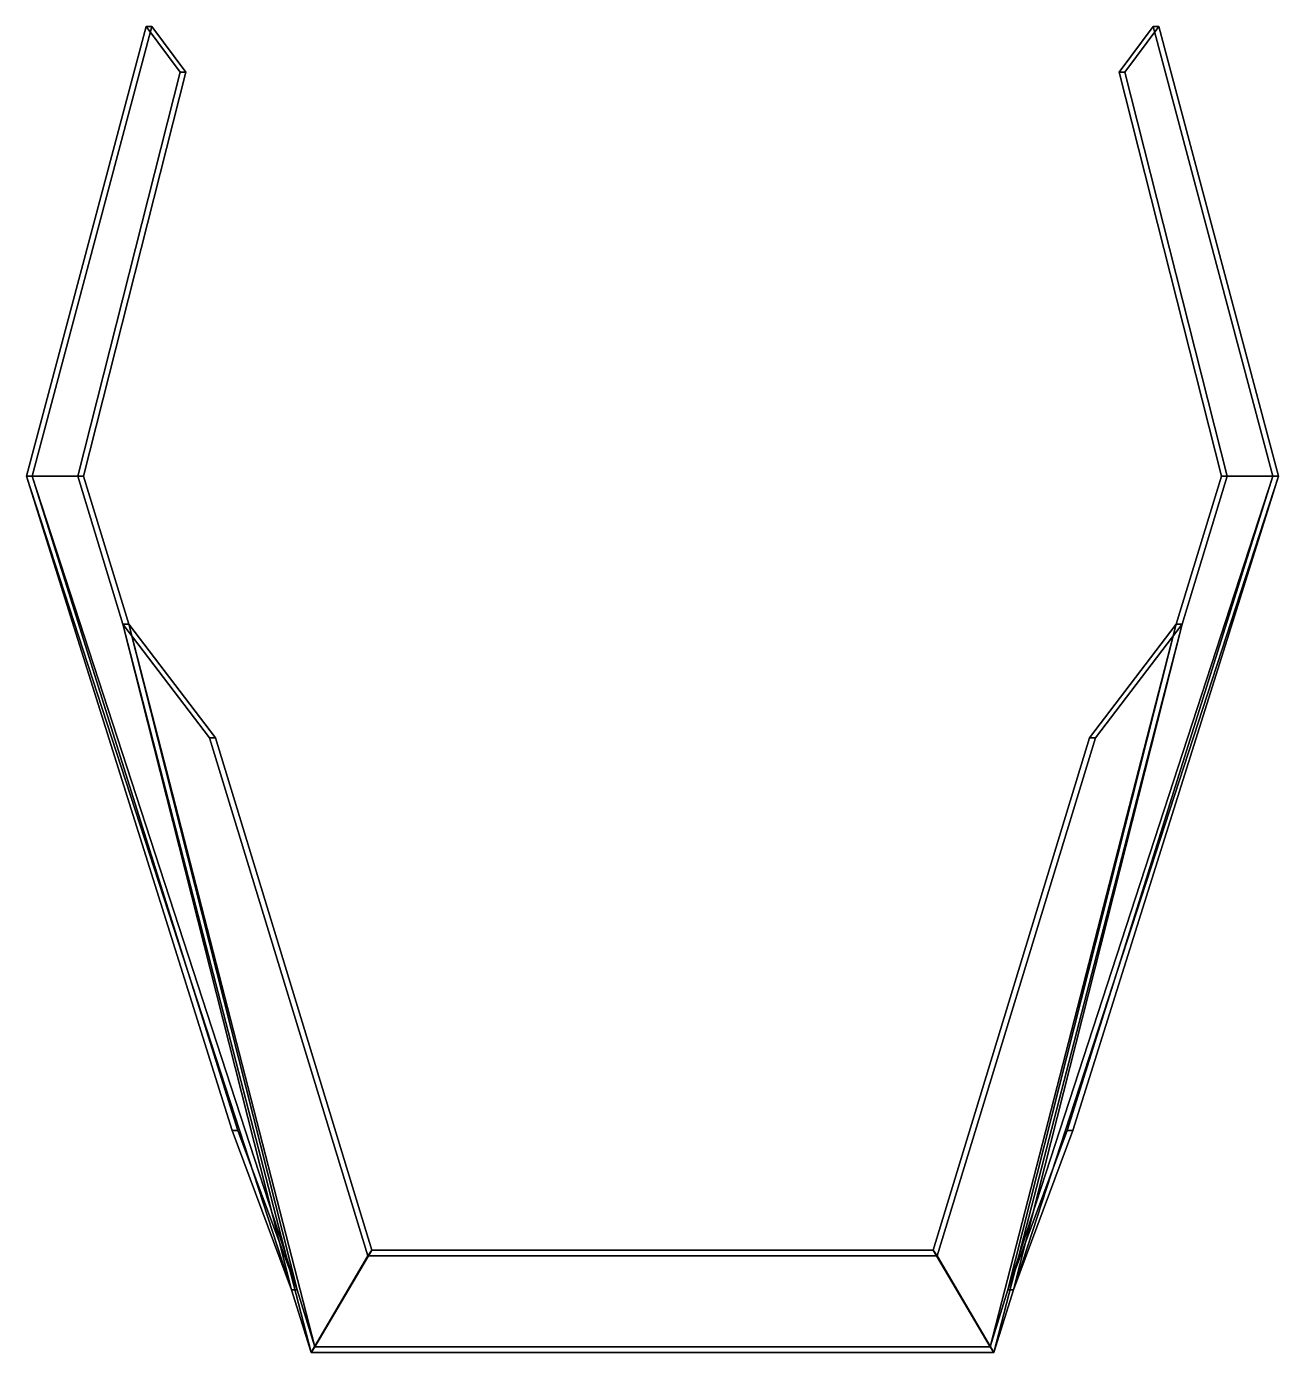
# Model space of a CAD drawing. Extents: x -1.1 to 1.1, y -1.56 to 0.77.
import ezdxf

# ---------------------------------------------------------------- set-up
doc = ezdxf.new("R2010")
doc.units = 0
doc.layers.add('TURRET_SCREENS', color=3, linetype='CONTINUOUS')

msp = doc.modelspace()

# ---------------------------------------------------------------- linework, layer by layer
at = {"layer": 'TURRET_SCREENS'}
for points in [[(-0.83, 0.69, 0.53), (-0.89, 0.77, 0.1), (-1.1, -0.02, 0.1), (-1.01, -0.02, 0.53)], [(-1.09, -0.02, 0.1), (-1.1, -0.02, 0.1), (-0.89, 0.77, 0.1), (-0.88, 0.77, 0.1)], [(-1, -0.02, 0.53), (-1.09, -0.02, 0.1), (-0.88, 0.77, 0.1), (-0.82, 0.69, 0.53)], [(-0.88, 0.77, 0.1), (-0.89, 0.77, 0.1), (-0.83, 0.69, 0.53), (-0.82, 0.69, 0.53)], [(0.82, 0.69, 0.53), (0.88, 0.77, 0.1), (1.09, -0.02, 0.1), (1, -0.02, 0.53)], [(0.89, 0.77, 0.1), (0.88, 0.77, 0.1), (0.82, 0.69, 0.53), (0.83, 0.69, 0.53)], [(1.01, -0.02, 0.53), (1.1, -0.02, 0.1), (0.89, 0.77, 0.1), (0.83, 0.69, 0.53)], [(1.1, -0.02, 0.1), (1.09, -0.02, 0.1), (0.88, 0.77, 0.1), (0.89, 0.77, 0.1)], [(-0.82, 0.69, 0.53), (-0.83, 0.69, 0.53), (-1.01, -0.02, 0.53), (-1, -0.02, 0.53)], [(0.83, 0.69, 0.53), (0.82, 0.69, 0.53), (1, -0.02, 0.53), (1.01, -0.02, 0.53)], [(-1.01, -0.02, 0.53), (-1.1, -0.02, 0.1), (-0.6344, -1.45, 0.19), (-0.9305, -0.28, 0.53)], [(-1.1, -0.02, 0.1), (-1.09, -0.02, 0.1), (-0.7288, -1.17, 0.1), (-0.7388, -1.17, 0.1)], [(-1.1, -0.02, 0.1), (-1.1, -0.02, 0.1), (-0.7388, -1.17, 0.1), (-0.6344, -1.45, 0.19)], [(-0.9205, -0.28, 0.53), (-0.6244, -1.45, 0.19), (-1.09, -0.02, 0.1), (-1, -0.02, 0.53)], [(-0.6244, -1.45, 0.19), (-0.7288, -1.17, 0.1), (-1.09, -0.02, 0.1)], [(-1, -0.02, 0.53), (-1.01, -0.02, 0.53), (-0.9305, -0.28, 0.53), (-0.9205, -0.28, 0.53)], [(1, -0.02, 0.53), (1.09, -0.02, 0.1), (0.6244, -1.45, 0.19), (0.9205, -0.28, 0.53)], [(1.09, -0.02, 0.1), (1.09, -0.02, 0.1), (0.7288, -1.17, 0.1), (0.6244, -1.45, 0.19)], [(0.9305, -0.28, 0.53), (0.6344, -1.45, 0.19), (1.1, -0.02, 0.1), (1.01, -0.02, 0.53)], [(0.6344, -1.45, 0.19), (0.7388, -1.17, 0.1), (1.1, -0.02, 0.1)], [(1.09, -0.02, 0.1), (1.1, -0.02, 0.1), (0.7388, -1.17, 0.1), (0.7288, -1.17, 0.1)], [(1.01, -0.02, 0.53), (1, -0.02, 0.53), (0.9205, -0.28, 0.53), (0.9305, -0.28, 0.53)], [(-0.6344, -1.45, 0.19), (-0.6344, -1.45, 0.19), (-0.6, -1.56, 0.19), (-0.9305, -0.28, 0.53)], [(-0.9205, -0.28, 0.53), (-0.9305, -0.28, 0.53), (-0.7782, -0.48, 1.04), (-0.7682, -0.48, 1.04)], [(-0.9305, -0.28, 0.53), (-0.6, -1.56, 0.19), (-0.5, -1.39, 1.04), (-0.7782, -0.48, 1.04)], [(-0.9205, -0.28, 0.53), (-0.5931, -1.55, 0.19), (-0.6245, -1.45, 0.19)], [(-0.5931, -1.55, 0.19), (-0.9205, -0.28, 0.53), (-0.7682, -0.48, 1.04), (-0.4931, -1.38, 1.04)], [(0.9205, -0.28, 0.53), (0.5931, -1.55, 0.19), (0.4931, -1.38, 1.04), (0.7682, -0.48, 1.04)], [(0.6, -1.56, 0.19), (0.9305, -0.28, 0.53), (0.7782, -0.48, 1.04), (0.5, -1.39, 1.04)], [(0.6245, -1.45, 0.19), (0.6245, -1.45, 0.19), (0.5931, -1.55, 0.19), (0.9205, -0.28, 0.53)], [(0.9305, -0.28, 0.53), (0.6, -1.56, 0.19), (0.6344, -1.45, 0.19)], [(0.9305, -0.28, 0.53), (0.9205, -0.28, 0.53), (0.7682, -0.48, 1.04), (0.7782, -0.48, 1.04)], [(-0.7682, -0.48, 1.04), (-0.7782, -0.48, 1.04), (-0.5, -1.39, 1.04), (-0.4931, -1.38, 1.04)], [(0.7782, -0.48, 1.04), (0.7682, -0.48, 1.04), (0.4931, -1.38, 1.04), (0.5, -1.39, 1.04)], [(-0.7388, -1.17, 0.1), (-0.7288, -1.17, 0.1), (-0.6244, -1.45, 0.19), (-0.6344, -1.45, 0.19)], [(0.7288, -1.17, 0.1), (0.7388, -1.17, 0.1), (0.6344, -1.45, 0.19), (0.6244, -1.45, 0.19)], [(-0.5, -1.39, 1.04), (-0.6, -1.56, 0.19), (0.6, -1.56, 0.19), (0.5, -1.39, 1.04)], [(0.5931, -1.55, 0.19), (-0.5931, -1.55, 0.19), (-0.4931, -1.38, 1.04), (0.4931, -1.38, 1.04)], [(0.4931, -1.38, 1.04), (-0.4931, -1.38, 1.04), (-0.5, -1.39, 1.04), (0.5, -1.39, 1.04)], [(-0.6344, -1.45, 0.19), (-0.6244, -1.45, 0.19), (-0.5931, -1.55, 0.19), (-0.6, -1.56, 0.19)], [(0.6244, -1.45, 0.19), (0.6344, -1.45, 0.19), (0.6, -1.56, 0.19), (0.5931, -1.55, 0.19)], [(0.6, -1.56, 0.19), (-0.6, -1.56, 0.19), (-0.5931, -1.55, 0.19), (0.5931, -1.55, 0.19)]]:
    msp.add_3dface(points, dxfattribs=at)

doc.saveas('drawing.dxf')
